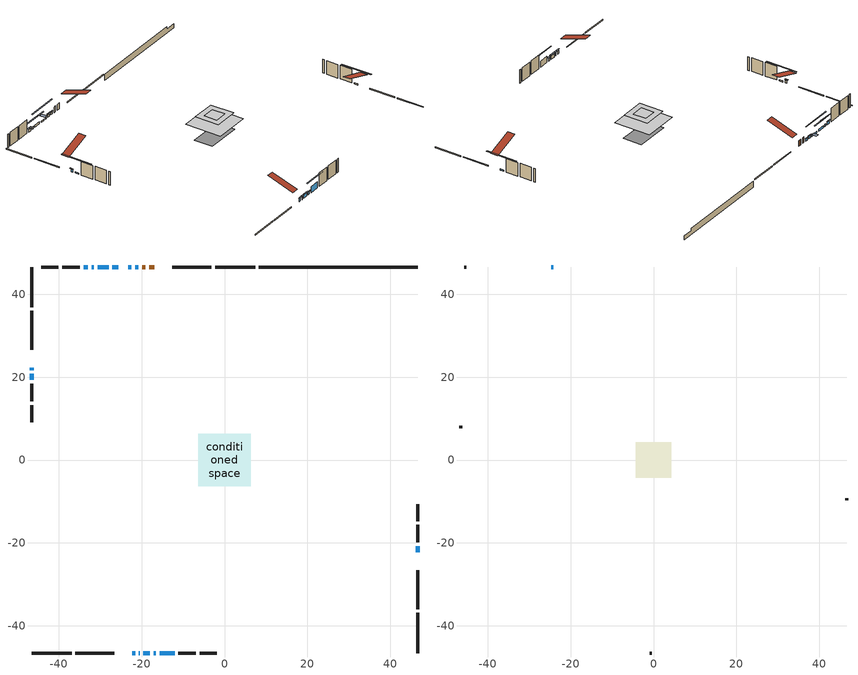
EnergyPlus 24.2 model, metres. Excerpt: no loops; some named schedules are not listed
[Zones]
conditioned space
 floor outside (Floor1 construction): -1.08,-1.08 -1.08,1.08 1.08,1.08 1.08,-1.08 z0.69
 floor outside (Floor2 construction): -0.64,-0.64 -0.64,0.64 0.64,0.64 0.64,-0.64 z0.69
 floor adiabatic (AdiabaticFloorConstruction): -6.39,-6.39 -6.39,6.39 6.39,6.39 6.39,-6.39 z3.13
 floor foundation (Slab1 construction): -6.18,-3.38 -6.18,3.38 6.18,3.38 6.18,-3.38 z-1.6
 wall outside (RimJoist1 construction): 7.38,46.56 -2.29,46.56 / -46.56,-46.56 -36.9,-46.56 / -46.56,46.56 -46.56,36.9 / 46.56,-46.56 46.56,-36.9 z0.69:0.99
 wall outside (RimJoist2 construction): -3.22,46.56 -12.59,46.56 / -35.97,-46.56 -26.59,-46.56 / -46.56,35.97 -46.56,26.59 / 46.56,-35.97 46.56,-26.59 z0.69:0.99
 wall outside (AdiabaticWallConstruction 1): -16.93,46.56 -18.21,46.56 / -19.14,46.56 -19.89,46.56 z0.69:2.72
 wall outside (AdiabaticWallConstruction): -46.56,22.25 -46.56,21.69 / -22.5,46.56 -23.27,46.56 / -17.1,-46.56 -16.54,-46.56 z0.69:1.61; -20.81,46.56 -21.58,46.56 / -27.98,46.56 -30.58,46.56 / -31.5,46.56 -32.01,46.56 z0.69:1.45; -22.25,-46.56 -21.56,-46.56 / -20.64,-46.56 -20.48,-46.56 / -19.55,-46.56 -18.03,-46.56 z0.69:1.86; 46.56,-22.25 46.56,-20.83 / -25.63,46.56 -27.06,46.56 / -46.56,20.76 -46.56,19.34 z0.69:1.1; -15.61,-46.56 -12.06,-46.56 z0.69:2.85; -32.94,46.56 -34.01,46.56 z0.69:1.55
 wall outside (Wall1 construction): -34.94,46.56 -39.18,46.56 / -11.13,-46.56 -6.89,-46.56 / -46.56,18.41 -46.56,14.17 / 46.56,-19.9 46.56,-15.66 z0.69:5.57
 wall outside (Wall2 construction): -40.11,46.56 -44.19,46.56 / -5.96,-46.56 -1.88,-46.56 / -46.56,13.24 -46.56,9.16 / 46.56,-14.73 46.56,-10.65 z0.69:5.57
 wall foundation (FoundationWall1 construction): 8.31,46.56,-1.6 8.31,46.56,0.69 42.74,46.56,0.69 42.74,46.56,-0.16 46.56,46.56,-0.16 46.56,46.56,-1.6
 window (WindowConstruction 9): -46.56,22.25 -46.56,21.69 z0.69:1.6
 window (WindowConstruction 4): -20.81,46.56 -21.58,46.56 z0.69:1.45
 window (WindowConstruction 5): -22.51,46.56 -23.27,46.56 z0.69:1.6
 window (WindowConstruction 6): -22.25,-46.56 -21.56,-46.56 z0.69:1.86
 window (WindowConstruction 7): -20.64,-46.56 -20.48,-46.56 z0.69:1.86
 window (WindowConstruction 8): -19.55,-46.56 -18.03,-46.56 z0.69:1.86
 window (WindowConstruction 11): 46.56,-22.25 46.56,-20.83 z0.69:1.1
 window (WindowConstruction 12): -25.64,46.56 -27.06,46.56 z0.69:1.1
 window (WindowConstruction 10): -17.1,-46.56 -16.54,-46.56 z0.69:1.6
 window (WindowConstruction 13): -46.56,20.76 -46.56,19.34 z0.69:1.1
 window (WindowConstruction): -27.99,46.56 -30.58,46.56 z0.69:1.45
 window (WindowConstruction 1): -31.5,46.56 -32.01,46.56 z0.69:1.45
 window (WindowConstruction 2): -15.61,-46.56 -12.06,-46.56 z0.69:2.85
 window (WindowConstruction 3): -32.94,46.56 -34.01,46.56 z0.69:1.55
 door (Door): -16.93,46.56 -18.21,46.56 z0.69:2.72
 door (Door 1): -19.14,46.56 -19.89,46.56 z0.69:2.72
 ceiling adiabatic (AdiabaticFloorConstruction): 6.39,-6.39 6.39,6.39 -6.39,6.39 -6.39,-6.39 z3.13
attic - vented
 floor to conditioned space (Floor3 construction Reversed): -2.29,-2.29 -2.29,2.29 2.29,2.29 2.29,-2.29 z5.57
 floor to conditioned space (Floor4 construction Reversed): -4.27,-4.27 -4.27,4.27 4.27,4.27 4.27,-4.27 z5.57
 wall outside (AdiabaticWallConstruction): -24.19,46.56 -24.71,46.56 z0.69:1.25
 wall outside (Wall3 construction): -45.12,46.56 -45.64,46.56 / -0.95,-46.56 -0.43,-46.56 / -46.56,8.23 -46.56,7.72 / 46.56,-9.72 46.56,-9.2 z0.69:5.57
 window (WindowConstruction 14): -24.2,46.56 -24.71,46.56 z0.69:1.25
 roof outside (Roof1 construction): -16,46.56,5.57 -16,37.13,8.71 -13.52,37.13,8.71 -13.52,46.56,5.57; -23.18,-46.56,5.57 -23.18,-37.13,8.71 -25.67,-37.13,8.71 -25.67,-46.56,5.57; -46.56,23.18,5.57 -37.13,23.18,8.71 -37.13,25.67,8.71 -46.56,25.67,5.57; 46.56,-23.18,5.57 37.13,-23.18,8.71 37.13,-25.67,8.71 46.56,-25.67,5.57
shading: -25.01,46.56 -23.9,46.56 -23.9,48.39 -25.01,48.39 z1.55; -46.56,21.39 -46.56,22.55 -46.86,22.55 -46.86,21.39 z1.9; -21.88,46.56 -20.52,46.56 -20.52,46.86 -21.88,46.86 z1.75; -23.57,46.56 -22.21,46.56 -22.21,46.86 -23.57,46.86 z1.9; -21.27,-46.56 -22.55,-46.56 -22.55,-46.86 -21.27,-46.86 z2.16; -20.18,-46.56 -20.93,-46.56 -20.93,-46.86 -20.18,-46.86 z2.16; -17.73,-46.56 -19.85,-46.56 -19.85,-46.86 -17.73,-46.86 z2.16; 46.56,-15.95 46.56,-27.13 46.86,-27.13 46.86,-15.95 z5.98; -31.94,46.56 -20.76,46.56 -20.76,46.86 -31.94,46.86 z5.98; -16.24,-46.56 -17.4,-46.56 -17.4,-46.86 -16.24,-46.86 z1.9; -46.56,14.46 -46.56,25.64 -46.86,25.64 -46.86,14.46 z5.98; -33.02,46.56 -25.54,46.56 -25.54,46.86 -33.02,46.86 z3.89; -34.45,46.56 -29.06,46.56 -29.06,46.86 -34.45,46.86 z3.89; -9.62,-46.56 -18.05,-46.56 -18.05,-46.86 -9.62,-46.86 z5.29; -34.31,46.56 -32.64,46.56 -32.64,46.86 -34.31,46.86 z1.85
[Building]
Building 1: Terrain=Suburbs
[Site:Location]
Halifax Intl AP_NS: Latitude {deg}=44.88; Longitude {deg}=-63.51; Time Zone {hr}=-4; Elevation {m}=145; Keep Site Location Information=Yes
[Site:GroundTemperature:Shallow]
3.15511, 1.33576, 1.19006, 2.05344, 5.51939, 8.9692, 11.96, 13.8546, 14.0156, 12.4746, 9.56009, 6.2161
[Site:WaterMainsTemperature]
Calculation Method=Schedule; Temperature Schedule=mains temperature schedule
[Material] Roughness=Rough; Thermal Absorptance=0.9
Name | Thickness {m} | Conductivity {W/m-K} | Density {kg/m3} | Specific Heat {J/kg-K} | Solar Absorptance | Visible Absorptance
asphalt or fiberglass shingles | 0.00635 | 0.162714 | 1121.4 | 1465.45 | 0.4 | 0.4
ceiling loosefill ins | 0.254 | 0.0480833 | 16.02 | 1046.75 | 0.7 | 0.7
ceiling stud and cavity | 0.1397 | 1.3918 | 65.682 | 1177.47 | 0.7 | 0.7
ceiling stud and cavity 1 | 0.1397 | 0.104391 | 65.682 | 1177.47 | 0.7 | 0.7
concrete 4.0 in. | 0.1016 | 1.803125 | 2242.8 | 837.4 | 0.7 | 0.7
concrete 8.0 in. | 0.2032 | 1.803125 | 2242.8 | 837.4 | 0.7 | 0.7
door material | 0.04445 | 0.0451087 | 512.64 | 1214.23 | 0.7 | 0.7
door material 1 | 0.04445 | 0.20624 | 512.64 | 1214.23 | 0.7 | 0.7
exterior vertical ins | 0.0152317 | 0.029427 | 32.04 | 1214.23 | 0.7 | 0.7
floor covering | 0.0127 | 9.015625 | 54.468 | 1339.84 | 0.6 | 0.6
floor covering 1 | 0.0127 | 0.0433444 | 54.468 | 1339.84 | 0.6 | 0.6
floor rigid ins; wall rigid ins 1 | 0.512978 | 0.029427 | 32.04 | 1214.23 | 0.7 | 0.7
floor stud and cavity | 0.0889 | 0.19381 | 50.32683 | 1063.81 | 0.7 | 0.7
floor stud and cavity 1 | 0.0889 | 0.194557 | 50.32683 | 1063.81 | 0.7 | 0.7
floor stud and cavity 2 | 0.1397 | 1.75129 | 37.0049 | 1207.88 | 0.7 | 0.7
furniture material conditioned space 1 | 0.1524 | 0.115458 | 640.8 | 1214.23 | 0.6 | 0.6
gypsum board | 0.0127 | 0.160291 | 801 | 837.4 | 0.6 | 0.6
gypsum board 1 | 0.0127 | 0.160291 | 801 | 837.4 | 0.7 | 0.7
osb sheathing 0.5 in. | 0.0127 | 0.115458 | 512.64 | 1214.23 | 0.7 | 0.7
osb sheathing 0.75 in. | 0.01905 | 0.115458 | 512.64 | 1214.23 | 0.7 | 0.7
osb sheathing 2.0 in. | 0.0508 | 0.115458 | 512.64 | 1214.23 | 0.7 | 0.7
rim joist rigid ins; wall rigid ins | 0.051816 | 0.029427 | 32.04 | 1214.23 | 0.7 | 0.7
rim joist stud and cavity | 0.0508 | 0.206692 | 125.044 | 1163.47 | 0.6 | 0.6
rim joist stud and cavity 1 | 0.0508 | 0.135078 | 125.044 | 1163.47 | 0.6 | 0.6
wall stud and cavity | 0.1397 | 0.411097 | 139.0536 | 1170.24 | 0.7 | 0.7
wall stud and cavity 1 | 0.1397 | 0.417588 | 139.0536 | 1170.24 | 0.7 | 0.7
wall stud and cavity 2 | 0.0889 | 6.9971 | 50.32683 | 1063.81 | 0.6 | 0.6
wall stud and cavity 3 | 0.0889 | 0.380278 | 52.3479 | 1209.89 | 0.7 | 0.7
wall stud and cavity 4 | 0.0889 | 0.391764 | 83.0341 | 1211.67 | 0.7 | 0.7
wood siding | 0.0254 | 0.102417 | 544.68 | 1172.36 | 0.4 | 0.4
wood siding 1 | 0.00254 | 0.102417 | 544.68 | 1172.36 | 0.4 | 0.4
wood siding 2; wood siding 3; wood siding 4 | 0.0254 | 0.102417 | 544.68 | 1172.36 | 0.7 | 0.7
[WindowMaterial:SimpleGlazingSystem]
Name | U-Factor {W/m2-K} | Solar Heat Gain Coefficient
WindowMaterial | 4.43622 | 0.67
WindowMaterial 1 | 6.05332 | 0.59
WindowMaterial 10 | 2.08837 | 0.28
WindowMaterial 11 | 3.08429 | 0.36
WindowMaterial 2 | 3.77644 | 0.72
WindowMaterial 3 | 5.15733 | 0.65
WindowMaterial 4 | 5.6462 | 0.62
WindowMaterial 5 | 5.42022 | 0.63
WindowMaterial 6 | 5.27089 | 0.64
WindowMaterial 7 | 8.59138 | 0.43
WindowMaterial 8 | 4.65085 | 0.68
WindowMaterial 9 | 3.04227 | 0.45
[Construction]
AdiabaticFloorConstruction: floor stud and cavity 2, floor rigid ins, osb sheathing 0.75 in., floor covering 1
AdiabaticWallConstruction: wood siding 3, wall rigid ins 1, wall stud and cavity 3, gypsum board
AdiabaticWallConstruction 1: wood siding 4, wall rigid ins 1, wall stud and cavity 3, gypsum board
Door: door material
Door 1: door material 1
Floor1 construction: floor stud and cavity, floor covering
Floor2 construction: floor stud and cavity 1, floor covering
Floor3 construction Reversed: gypsum board, ceiling stud and cavity
Floor4 construction Reversed: gypsum board, ceiling stud and cavity 1, ceiling loosefill ins
FoundationWall1 construction: concrete 8.0 in., gypsum board 1
furniture construction conditioned space 1: furniture material conditioned space 1
PartitionWallConstruction: gypsum board, wall stud and cavity 4, gypsum board
RimJoist1 construction: wood siding 2, osb sheathing 2.0 in., rim joist stud and cavity
RimJoist2 construction: wood siding 2, rim joist rigid ins, osb sheathing 2.0 in., rim joist stud and cavity 1
Roof1 construction: asphalt or fiberglass shingles
Slab1 construction: concrete 4.0 in.
Wall1 construction: wood siding, wall rigid ins, osb sheathing 0.5 in., wall stud and cavity, gypsum board
Wall2 construction: wood siding, wall rigid ins, osb sheathing 0.5 in., wall stud and cavity 1, gypsum board
Wall3 construction: wood siding 1, wall stud and cavity 2
WindowConstruction: WindowMaterial
WindowConstruction 1: WindowMaterial 1
WindowConstruction 10; WindowConstruction 9: WindowMaterial 9
WindowConstruction 11; WindowConstruction 12; WindowConstruction 13: WindowMaterial 10
WindowConstruction 14: WindowMaterial 11
WindowConstruction 2: WindowMaterial 2
WindowConstruction 3: WindowMaterial 3
WindowConstruction 4: WindowMaterial 4
WindowConstruction 5: WindowMaterial 5
WindowConstruction 6: WindowMaterial 6
WindowConstruction 7: WindowMaterial 7
WindowConstruction 8: WindowMaterial 8
[Zone] Multiplier=1; Part of Total Floor Area=Yes
Name | Volume {m3}
attic - vented | 47.9258
conditioned space | 637.4
[Space]
Name | Zone | Volume {m3}
attic - vented 1 | attic - vented | 47.9258
conditioned space 1 | conditioned space | 637.4
[ZoneInfiltration:EffectiveLeakageArea]
infil attic - vented 1: Zone or Space=attic - vented 1; Schedule=Always On Discrete; Effective Air Leakage Area {cm2}=3362.15; Stack Coefficient=0.000558013; Wind Coefficient=1.59604e-05
[ZoneMixing]
whole house fan mix: Zone or Space=attic - vented; Schedule=Always On Continuous; Design Flow Rate Calculation Method=Flow/Zone; Design Flow Rate {m3/s}=0; Source Zone or Space=conditioned space
[SurfaceProperty:ExposedFoundationPerimeter]
Slab1: Exposed Perimeter Calculation Method=TotalExposedPerimeter; Total Exposed Perimeter {m}=38.253
[InternalMass] Zone or ZoneList=conditioned space; Space or SpaceList=conditioned space 1
Name | Construction | Surface Area {m2}
furniture mass conditioned space 1 | furniture construction conditioned space 1 | 101.316
partition wall mass | PartitionWallConstruction | 253.29
[Lights]
interior lighting: Zone or ZoneList or Space or SpaceList=conditioned space 1; Schedule=interior lighting schedule; Design Level Calculation Method=LightingLevel; Lighting Level {W}=343.2; Return Air Fraction=0; Fraction Radiant=0.6; Fraction Visible=0.2; Fraction Replaceable=1
[People]
occupants: Zone or ZoneList or Space or SpaceList=conditioned space 1; Number of People Schedule=occupants schedule; Number of People Calculation Method=People; Number of People=3; Fraction Radiant=0.314171; Sensible Heat Fraction=0.56303; Activity Level Schedule=occupants activity schedule; Carbon Dioxide Generation Rate {m3/s-W}=0; Enable ASHRAE 55 Comfort Warnings=No; Mean Radiant Temperature Calculation Type=EnclosureAveraged
[ElectricEquipment] Zone or ZoneList or Space or SpaceList=conditioned space 1; Design Level Calculation Method=EquipmentLevel
Name | Schedule | Design Level {W} | Fraction Latent | Fraction Radiant | Fraction Lost
clothes dryer | clothes dryer schedule | 140.772 | 0.015 | 0.081 | 0.85
clothes washer | clothes washer schedule | 32.1985 | 0.03 | 0.162 | 0.7
cooking range | cooking range schedule | 215.147 | 0.08 | 0.432 | 0.2
dishwasher | dishwasher schedule | 66.8632 | 0.3 | 0.18 | 0.4
fridge | fridge schedule | 72.9452 | 0 | 0.6 | 0
mech vent bath fan 0 | mech vent bath fan 0 schedule | 50.2 | 0 | 0 | 1
mech vent house fan | mech vent house fan schedule | 0 | 0 | 0 | 1
mech vent house fan cfis | mech vent house fan cfis schedule | 0 | 0 | 0 | 0
mech vent range fan 0 | mech vent range fan 0 schedule | 57 | 0 | 0 | 1
misc plug loads | misc plug loads schedule | 494.7 | 0.045 | 0.513 | 0.1
whole house fan | Always On Discrete | 0 | 0 | 0 | 1
[OtherEquipment] Zone or ZoneList or Space or SpaceList=conditioned space 1; Design Level Calculation Method=EquipmentLevel
Name | Fuel Type | Schedule | Design Level {W} | Fraction Latent | Fraction Radiant | Fraction Lost
clothes dryer 1 | Electricity | clothes dryer schedule | 0 | 0.015 | 0.081 | 0.85
cooking range 1 | Electricity | cooking range schedule | 0 | 0.08 | 0.432 | 0.2
general water use latent | None | general water use schedule | 62.594 | 1 | 0 | 0
general water use sensible | None | general water use schedule | -61.6891 | 0 | 0.6 | 0
mech vent house fan latent load | None | Always On Discrete | 0 | 1 | 0 | 0
mech vent house fan sensible load | None | Always On Discrete | 0 | 0 | 0 | 0
water heater energy adjustment1 | Electricity | Always On Discrete | 0.01 | 0 | 0 | 1
[ZoneInfiltration:DesignFlowRate] Zone or ZoneList or Space or SpaceList=conditioned space 1; Schedule=Always On Discrete; Design Flow Rate Calculation Method=Flow/Zone; Design Flow Rate {m3/s}=0
infil flow; natural vent flow; whole house fan flow
[Foundation:Kiva]
Foundation Kiva 1: Initial Indoor Air Temperature {C}=18; Wall Height Above Grade {m}=0.690006; Wall Depth Below Slab {m}=0.2032; Custom Block Material Name 1=exterior vertical ins; Custom Block Depth 1 {m}=2.28999; Custom Block X Position 1 {m}=0.2159; Custom Block Z Position 1 {m}=0
[Foundation:Kiva:Settings]
Soil Conductivity {W/m-K}=0.849921; Soil Density {kg/m3}=1842.3; Soil Specific Heat {J/kg-K}=418.7; Ground Solar Absorptivity=0.9; Ground Thermal Absorptivity=0.9; Ground Surface Roughness {m}=0.03; Far-Field Width {m}=40; Deep-Ground Boundary Condition=ZeroFlux; Deep-Ground Depth {m}=40; Minimum Cell Dimension {m}=0.2; Maximum Cell Growth Coefficient=3; Simulation Timestep=Timestep
[Exterior:Lights]
exterior lighting: Schedule=exterior lighting schedule; Design Level {W}=75.6
[Schedule:Constant]
Name | Hourly Value
Always On Continuous; mech vent house fan schedule; mech vent house fan cfis schedule; Always On Discrete | 1
occupants activity schedule | 117.228
fridge schedule | 0
[Schedule:Week:Daily]
interior lighting schedule Week Rule - Jan1-Jan27: interior lighting schedule day, interior lighting schedule day, interior lighting schedule day, interior lighting schedule day, interior lighting schedule day, interior lighting schedule day, interior lighting schedule day, interior lighting schedule default day, interior lighting schedule default day, interior lighting schedule default day, interior lighting schedule default day, interior lighting schedule default day
interior lighting schedule Week Rule - Jan28-Feb3: interior lighting schedule day, interior lighting schedule day, interior lighting schedule day, interior lighting schedule day, interior lighting schedule day 1, interior lighting schedule day 1, interior lighting schedule day 1, interior lighting schedule default day, interior lighting schedule default day, interior lighting schedule default day, interior lighting schedule default day, interior lighting schedule default day
interior lighting schedule Week Rule - Feb4-Feb24: interior lighting schedule day 1, interior lighting schedule day 1, interior lighting schedule day 1, interior lighting schedule day 1, interior lighting schedule day 1, interior lighting schedule day 1, interior lighting schedule day 1, interior lighting schedule default day, interior lighting schedule default day, interior lighting schedule default day, interior lighting schedule default day, interior lighting schedule default day
interior lighting schedule Week Rule - Feb25-Mar3: interior lighting schedule day 1, interior lighting schedule day 1, interior lighting schedule day 1, interior lighting schedule day 1, interior lighting schedule day 2, interior lighting schedule day 2, interior lighting schedule day 2, interior lighting schedule default day, interior lighting schedule default day, interior lighting schedule default day, interior lighting schedule default day, interior lighting schedule default day
interior lighting schedule Week Rule - Mar4-Mar31: interior lighting schedule day 2, interior lighting schedule day 2, interior lighting schedule day 2, interior lighting schedule day 2, interior lighting schedule day 2, interior lighting schedule day 2, interior lighting schedule day 2, interior lighting schedule default day, interior lighting schedule default day, interior lighting schedule default day, interior lighting schedule default day, interior lighting schedule default day
interior lighting schedule Week Rule - Apr1-Apr28: interior lighting schedule day 3, interior lighting schedule day 3, interior lighting schedule day 3, interior lighting schedule day 3, interior lighting schedule day 3, interior lighting schedule day 3, interior lighting schedule day 3, interior lighting schedule default day, interior lighting schedule default day, interior lighting schedule default day, interior lighting schedule default day, interior lighting schedule default day
interior lighting schedule Week Rule - Apr29-May5: interior lighting schedule day 3, interior lighting schedule day 3, interior lighting schedule day 4, interior lighting schedule day 4, interior lighting schedule day 4, interior lighting schedule day 4, interior lighting schedule day 4, interior lighting schedule default day, interior lighting schedule default day, interior lighting schedule default day, interior lighting schedule default day, interior lighting schedule default day
interior lighting schedule Week Rule - May6-May26: interior lighting schedule day 4, interior lighting schedule day 4, interior lighting schedule day 4, interior lighting schedule day 4, interior lighting schedule day 4, interior lighting schedule day 4, interior lighting schedule day 4, interior lighting schedule default day, interior lighting schedule default day, interior lighting schedule default day, interior lighting schedule default day, interior lighting schedule default day
interior lighting schedule Week Rule - May27-Jun2: interior lighting schedule day 4, interior lighting schedule day 4, interior lighting schedule day 4, interior lighting schedule day 4, interior lighting schedule day 4, interior lighting schedule day 5, interior lighting schedule day 5, interior lighting schedule default day, interior lighting schedule default day, interior lighting schedule default day, interior lighting schedule default day, interior lighting schedule default day
interior lighting schedule Week Rule - Jun3-Jun30: interior lighting schedule day 5, interior lighting schedule day 5, interior lighting schedule day 5, interior lighting schedule day 5, interior lighting schedule day 5, interior lighting schedule day 5, interior lighting schedule day 5, interior lighting schedule default day, interior lighting schedule default day, interior lighting schedule default day, interior lighting schedule default day, interior lighting schedule default day
interior lighting schedule Week Rule - Jul1-Jul28: interior lighting schedule day 6, interior lighting schedule day 6, interior lighting schedule day 6, interior lighting schedule day 6, interior lighting schedule day 6, interior lighting schedule day 6, interior lighting schedule day 6, interior lighting schedule default day, interior lighting schedule default day, interior lighting schedule default day, interior lighting schedule default day, interior lighting schedule default day
interior lighting schedule Week Rule - Jul29-Aug4: interior lighting schedule day 6, interior lighting schedule day 6, interior lighting schedule day 6, interior lighting schedule day 7, interior lighting schedule day 7, interior lighting schedule day 7, interior lighting schedule day 7, interior lighting schedule default day, interior lighting schedule default day, interior lighting schedule default day, interior lighting schedule default day, interior lighting schedule default day
interior lighting schedule Week Rule - Aug5-Aug25: interior lighting schedule day 7, interior lighting schedule day 7, interior lighting schedule day 7, interior lighting schedule day 7, interior lighting schedule day 7, interior lighting schedule day 7, interior lighting schedule day 7, interior lighting schedule default day, interior lighting schedule default day, interior lighting schedule default day, interior lighting schedule default day, interior lighting schedule default day
interior lighting schedule Week Rule - Aug26-Sep1: interior lighting schedule day 7, interior lighting schedule day 7, interior lighting schedule day 7, interior lighting schedule day 7, interior lighting schedule day 7, interior lighting schedule day 7, interior lighting schedule day 8, interior lighting schedule default day, interior lighting schedule default day, interior lighting schedule default day, interior lighting schedule default day, interior lighting schedule default day
interior lighting schedule Week Rule - Sep2-Sep29: interior lighting schedule day 8, interior lighting schedule day 8, interior lighting schedule day 8, interior lighting schedule day 8, interior lighting schedule day 8, interior lighting schedule day 8, interior lighting schedule day 8, interior lighting schedule default day, interior lighting schedule default day, interior lighting schedule default day, interior lighting schedule default day, interior lighting schedule default day
interior lighting schedule Week Rule - Sep30-Oct6: interior lighting schedule day 8, interior lighting schedule day 9, interior lighting schedule day 9, interior lighting schedule day 9, interior lighting schedule day 9, interior lighting schedule day 9, interior lighting schedule day 9, interior lighting schedule default day, interior lighting schedule default day, interior lighting schedule default day, interior lighting schedule default day, interior lighting schedule default day
interior lighting schedule Week Rule - Oct7-Oct27: interior lighting schedule day 9, interior lighting schedule day 9, interior lighting schedule day 9, interior lighting schedule day 9, interior lighting schedule day 9, interior lighting schedule day 9, interior lighting schedule day 9, interior lighting schedule default day, interior lighting schedule default day, interior lighting schedule default day, interior lighting schedule default day, interior lighting schedule default day
interior lighting schedule Week Rule - Oct28-Nov3: interior lighting schedule day 9, interior lighting schedule day 9, interior lighting schedule day 9, interior lighting schedule day 9, interior lighting schedule day 10, interior lighting schedule day 10, interior lighting schedule day 10, interior lighting schedule default day, interior lighting schedule default day, interior lighting schedule default day, interior lighting schedule default day, interior lighting schedule default day
interior lighting schedule Week Rule - Nov4-Nov24: interior lighting schedule day 10, interior lighting schedule day 10, interior lighting schedule day 10, interior lighting schedule day 10, interior lighting schedule day 10, interior lighting schedule day 10, interior lighting schedule day 10, interior lighting schedule default day, interior lighting schedule default day, interior lighting schedule default day, interior lighting schedule default day, interior lighting schedule default day
interior lighting schedule Week Rule - Nov25-Dec1: interior lighting schedule day 10, interior lighting schedule day 10, interior lighting schedule day 10, interior lighting schedule day 10, interior lighting schedule day 10, interior lighting schedule day 10, interior lighting schedule day 11, interior lighting schedule default day, interior lighting schedule default day, interior lighting schedule default day, interior lighting schedule default day, interior lighting schedule default day
interior lighting schedule Week Rule - Dec2-Dec31: interior lighting schedule day 11, interior lighting schedule day 11, interior lighting schedule day 11, interior lighting schedule day 11, interior lighting schedule day 11, interior lighting schedule day 11, interior lighting schedule day 11, interior lighting schedule default day, interior lighting schedule default day, interior lighting schedule default day, interior lighting schedule default day, interior lighting schedule default day
occupants schedule Week Rule - Jan1-Dec31: occupants schedule day, occupants schedule day, occupants schedule day, occupants schedule day, occupants schedule day, occupants schedule day, occupants schedule day, occupants schedule default day, occupants schedule default day, occupants schedule default day, occupants schedule default day, occupants schedule default day
clothes dryer schedule Week Rule - Jan1-Dec31: clothes dryer schedule day, clothes dryer schedule day, clothes dryer schedule day, clothes dryer schedule day, clothes dryer schedule day, clothes dryer schedule day, clothes dryer schedule day, clothes dryer schedule default day, clothes dryer schedule default day, clothes dryer schedule default day, clothes dryer schedule default day, clothes dryer schedule default day
clothes washer schedule Week Rule - Jan1-Dec31: clothes washer schedule day, clothes washer schedule day, clothes washer schedule day, clothes washer schedule day, clothes washer schedule day, clothes washer schedule day, clothes washer schedule day, clothes washer schedule default day, clothes washer schedule default day, clothes washer schedule default day, clothes washer schedule default day, clothes washer schedule default day
cooking range schedule Week Rule - Jan1-Dec31: cooking range schedule day, cooking range schedule day, cooking range schedule day, cooking range schedule day, cooking range schedule day, cooking range schedule day, cooking range schedule day, cooking range schedule default day, cooking range schedule default day, cooking range schedule default day, cooking range schedule default day, cooking range schedule default day
dishwasher schedule Week Rule - Jan1-Dec31: dishwasher schedule day, dishwasher schedule day, dishwasher schedule day, dishwasher schedule day, dishwasher schedule day, dishwasher schedule day, dishwasher schedule day, dishwasher schedule default day, dishwasher schedule default day, dishwasher schedule default day, dishwasher schedule default day, dishwasher schedule default day
mech vent bath fan 0 schedule Week Rule - Jan1-Dec31: mech vent bath fan 0 schedule day, mech vent bath fan 0 schedule day, mech vent bath fan 0 schedule day, mech vent bath fan 0 schedule day, mech vent bath fan 0 schedule day, mech vent bath fan 0 schedule day, mech vent bath fan 0 schedule day, mech vent bath fan 0 schedule default day, mech vent bath fan 0 schedule default day, mech vent bath fan 0 schedule default day, mech vent bath fan 0 schedule default day, mech vent bath fan 0 schedule default day
mech vent range fan 0 schedule Week Rule - Jan1-Dec31: mech vent range fan 0 schedule day, mech vent range fan 0 schedule day, mech vent range fan 0 schedule day, mech vent range fan 0 schedule day, mech vent range fan 0 schedule day, mech vent range fan 0 schedule day, mech vent range fan 0 schedule day, mech vent range fan 0 schedule default day, mech vent range fan 0 schedule default day, mech vent range fan 0 schedule default day, mech vent range fan 0 schedule default day, mech vent range fan 0 schedule default day
misc plug loads schedule Week Rule - Jan1-Dec31: misc plug loads schedule day, misc plug loads schedule day, misc plug loads schedule day, misc plug loads schedule day, misc plug loads schedule day, misc plug loads schedule day, misc plug loads schedule day, misc plug loads schedule default day, misc plug loads schedule default day, misc plug loads schedule default day, misc plug loads schedule default day, misc plug loads schedule default day
general water use schedule Week Rule - Jan1-Dec31: general water use schedule day, general water use schedule day, general water use schedule day, general water use schedule day, general water use schedule day, general water use schedule day, general water use schedule day, general water use schedule default day, general water use schedule default day, general water use schedule default day, general water use schedule default day, general water use schedule default day
exterior lighting schedule Week Rule - Jan1-Jan27: exterior lighting schedule day, exterior lighting schedule day, exterior lighting schedule day, exterior lighting schedule day, exterior lighting schedule day, exterior lighting schedule day, exterior lighting schedule day, exterior lighting schedule default day, exterior lighting schedule default day, exterior lighting schedule default day, exterior lighting schedule default day, exterior lighting schedule default day
exterior lighting schedule Week Rule - Jan28-Feb3: exterior lighting schedule day, exterior lighting schedule day, exterior lighting schedule day, exterior lighting schedule day, exterior lighting schedule day 1, exterior lighting schedule day 1, exterior lighting schedule day 1, exterior lighting schedule default day, exterior lighting schedule default day, exterior lighting schedule default day, exterior lighting schedule default day, exterior lighting schedule default day
exterior lighting schedule Week Rule - Feb4-Feb24: exterior lighting schedule day 1, exterior lighting schedule day 1, exterior lighting schedule day 1, exterior lighting schedule day 1, exterior lighting schedule day 1, exterior lighting schedule day 1, exterior lighting schedule day 1, exterior lighting schedule default day, exterior lighting schedule default day, exterior lighting schedule default day, exterior lighting schedule default day, exterior lighting schedule default day
exterior lighting schedule Week Rule - Feb25-Mar3: exterior lighting schedule day 1, exterior lighting schedule day 1, exterior lighting schedule day 1, exterior lighting schedule day 1, exterior lighting schedule day 2, exterior lighting schedule day 2, exterior lighting schedule day 2, exterior lighting schedule default day, exterior lighting schedule default day, exterior lighting schedule default day, exterior lighting schedule default day, exterior lighting schedule default day
exterior lighting schedule Week Rule - Mar4-Mar31: exterior lighting schedule day 2, exterior lighting schedule day 2, exterior lighting schedule day 2, exterior lighting schedule day 2, exterior lighting schedule day 2, exterior lighting schedule day 2, exterior lighting schedule day 2, exterior lighting schedule default day, exterior lighting schedule default day, exterior lighting schedule default day, exterior lighting schedule default day, exterior lighting schedule default day
exterior lighting schedule Week Rule - Apr1-Apr28: exterior lighting schedule day 3, exterior lighting schedule day 3, exterior lighting schedule day 3, exterior lighting schedule day 3, exterior lighting schedule day 3, exterior lighting schedule day 3, exterior lighting schedule day 3, exterior lighting schedule default day, exterior lighting schedule default day, exterior lighting schedule default day, exterior lighting schedule default day, exterior lighting schedule default day
exterior lighting schedule Week Rule - Apr29-May5: exterior lighting schedule day 3, exterior lighting schedule day 3, exterior lighting schedule day 4, exterior lighting schedule day 4, exterior lighting schedule day 4, exterior lighting schedule day 4, exterior lighting schedule day 4, exterior lighting schedule default day, exterior lighting schedule default day, exterior lighting schedule default day, exterior lighting schedule default day, exterior lighting schedule default day
exterior lighting schedule Week Rule - May6-May26: exterior lighting schedule day 4, exterior lighting schedule day 4, exterior lighting schedule day 4, exterior lighting schedule day 4, exterior lighting schedule day 4, exterior lighting schedule day 4, exterior lighting schedule day 4, exterior lighting schedule default day, exterior lighting schedule default day, exterior lighting schedule default day, exterior lighting schedule default day, exterior lighting schedule default day
exterior lighting schedule Week Rule - May27-Jun2: exterior lighting schedule day 4, exterior lighting schedule day 4, exterior lighting schedule day 4, exterior lighting schedule day 4, exterior lighting schedule day 4, exterior lighting schedule day 5, exterior lighting schedule day 5, exterior lighting schedule default day, exterior lighting schedule default day, exterior lighting schedule default day, exterior lighting schedule default day, exterior lighting schedule default day
exterior lighting schedule Week Rule - Jun3-Jun30: exterior lighting schedule day 5, exterior lighting schedule day 5, exterior lighting schedule day 5, exterior lighting schedule day 5, exterior lighting schedule day 5, exterior lighting schedule day 5, exterior lighting schedule day 5, exterior lighting schedule default day, exterior lighting schedule default day, exterior lighting schedule default day, exterior lighting schedule default day, exterior lighting schedule default day
[Schedule:Year]
interior lighting schedule: interior lighting schedule Week Rule - Jan1-Jan27, 1, 1, 1, 27, interior lighting schedule Week Rule - Jan28-Feb3, 1, 28, 2, 3, interior lighting schedule Week Rule - Feb4-Feb24, 2, 4, 2, 24, interior lighting schedule Week Rule - Feb25-Mar3, 2, 25, 3, 3, interior lighting schedule Week Rule - Mar4-Mar31, 3, 4, 3, 31, interior lighting schedule Week Rule - Apr1-Apr28, 4, 1, 4, 28, interior lighting schedule Week Rule - Apr29-May5, 4, 29, 5, 5, interior lighting schedule Week Rule - May6-May26, 5, 6, 5, 26, interior lighting schedule Week Rule - May27-Jun2, 5, 27, 6, 2, interior lighting schedule Week Rule - Jun3-Jun30, 6, 3, 6, 30, interior lighting schedule Week Rule - Jul1-Jul28, 7, 1, 7, 28, interior lighting schedule Week Rule - Jul29-Aug4, 7, 29, 8, 4, interior lighting schedule Week Rule - Aug5-Aug25, 8, 5, 8, 25, interior lighting schedule Week Rule - Aug26-Sep1, 8, 26, 9, 1, interior lighting schedule Week Rule - Sep2-Sep29, 9, 2, 9, 29, interior lighting schedule Week Rule - Sep30-Oct6, 9, 30, 10, 6, interior lighting schedule Week Rule - Oct7-Oct27, 10, 7, 10, 27, interior lighting schedule Week Rule - Oct28-Nov3, 10, 28, 11, 3, interior lighting schedule Week Rule - Nov4-Nov24, 11, 4, 11, 24, interior lighting schedule Week Rule - Nov25-Dec1, 11, 25, 12, 1, interior lighting schedule Week Rule - Dec2-Dec31, 12, 2, 12, 31
occupants schedule: occupants schedule Week Rule - Jan1-Dec31, 1, 1, 12, 31
clothes dryer schedule: clothes dryer schedule Week Rule - Jan1-Dec31, 1, 1, 12, 31
clothes washer schedule: clothes washer schedule Week Rule - Jan1-Dec31, 1, 1, 12, 31
cooking range schedule: cooking range schedule Week Rule - Jan1-Dec31, 1, 1, 12, 31
dishwasher schedule: dishwasher schedule Week Rule - Jan1-Dec31, 1, 1, 12, 31
mech vent bath fan 0 schedule: mech vent bath fan 0 schedule Week Rule - Jan1-Dec31, 1, 1, 12, 31
mech vent range fan 0 schedule: mech vent range fan 0 schedule Week Rule - Jan1-Dec31, 1, 1, 12, 31
misc plug loads schedule: misc plug loads schedule Week Rule - Jan1-Dec31, 1, 1, 12, 31
general water use schedule: general water use schedule Week Rule - Jan1-Dec31, 1, 1, 12, 31
exterior lighting schedule: exterior lighting schedule Week Rule - Jan1-Jan27, 1, 1, 1, 27, exterior lighting schedule Week Rule - Jan28-Feb3, 1, 28, 2, 3, exterior lighting schedule Week Rule - Feb4-Feb24, 2, 4, 2, 24, exterior lighting schedule Week Rule - Feb25-Mar3, 2, 25, 3, 3, exterior lighting schedule Week Rule - Mar4-Mar31, 3, 4, 3, 31, exterior lighting schedule Week Rule - Apr1-Apr28, 4, 1, 4, 28, exterior lighting schedule Week Rule - Apr29-May5, 4, 29, 5, 5, exterior lighting schedule Week Rule - May6-May26, 5, 6, 5, 26, exterior lighting schedule Week Rule - May27-Jun2, 5, 27, 6, 2, exterior lighting schedule Week Rule - Jun3-Jun30, 6, 3, 6, 30, exterior lighting schedule Week Rule - Jul1-Jul28, 7, 1, 7, 28, exterior lighting schedule Week Rule - Jul29-Aug4, 7, 29, 8, 4, exterior lighting schedule Week Rule - Aug5-Aug25, 8, 5, 8, 25, exterior lighting schedule Week Rule - Aug26-Sep1, 8, 26, 9, 1, exterior lighting schedule Week Rule - Sep2-Sep29, 9, 2, 9, 29, exterior lighting schedule Week Rule - Sep30-Oct6, 9, 30, 10, 6, exterior lighting schedule Week Rule - Oct7-Oct27, 10, 7, 10, 27, exterior lighting schedule Week Rule - Oct28-Nov3, 10, 28, 11, 3, exterior lighting schedule Week Rule - Nov4-Nov24, 11, 4, 11, 24, exterior lighting schedule Week Rule - Nov25-Dec1, 11, 25, 12, 1, exterior lighting schedule Week Rule - Dec2-Dec31, 12, 2, 12, 31
[Schedule:Compact]
mains temperature schedule: Through: 01/01, For: AllDays, Until: 24:00, 7.41, Through: 01/02, For: AllDays, Until: 24:00, 7.34833, Through: 01/03, For: AllDays, Until: 24:00, 7.28778, Through: 01/04, For: AllDays, Until: 24:00, 7.22889, Through: 01/05, For: AllDays, Until: 24:00, 7.17056, Through: 01/06, For: AllDays, Until: 24:00, 7.11333, Through: 01/07, For: AllDays, Until: 24:00, 7.05722, Through: 01/08, For: AllDays, Until: 24:00, 7.00167, Through: 01/09, For: AllDays, Until: 24:00, 6.94778, Through: 01/10, For: AllDays, Until: 24:00, 6.895, Through: 01/11, For: AllDays, Until: 24:00, 6.84333, Through: 01/12, For: AllDays, Until: 24:00, 6.79278, Through: 01/13, For: AllDays, Until: 24:00, 6.74389, Through: 01/14, For: AllDays, Until: 24:00, 6.69556, Through: 01/15, For: AllDays, Until: 24:00, 6.64889, Through: 01/16, For: AllDays, Until: 24:00, 6.60278, Through: 01/17, For: AllDays, Until: 24:00, 6.55833, Through: 01/18, For: AllDays, Until: 24:00, 6.515, Through: 01/19, For: AllDays, Until: 24:00, 6.47333, Through: 01/20, For: AllDays, Until: 24:00, 6.43278, Through: 01/21, For: AllDays, Until: 24:00, 6.39333, Through: 01/22, For: AllDays, Until: 24:00, 6.355, Through: 01/23, For: AllDays, Until: 24:00, 6.31833, Through: 01/24, For: AllDays, Until: 24:00, 6.28278, Through: 01/25, For: AllDays, Until: 24:00, 6.24889, Through: 01/26, For: AllDays, Until: 24:00, 6.21611, Through: 01/27, For: AllDays, Until: 24:00, 6.18444, Through: 01/28, For: AllDays, Until: 24:00, 6.15444, Through: 01/29, For: AllDays, Until: 24:00, 6.12556, Through: 01/30, For: AllDays, Until: 24:00, 6.09833, Through: 01/31, For: AllDays, Until: 24:00, 6.07222, Through: 02/01, For: AllDays, Until: 24:00, 6.04778, Through: 02/02, For: AllDays, Until: 24:00, 6.02444, Through: 02/03, For: AllDays, Until: 24:00, 6.00278, Through: 02/04, For: AllDays, Until: 24:00, 5.98222, Through: 02/05, For: AllDays, Until: 24:00, 5.96333, Through: 02/06, For: AllDays, Until: 24:00, 5.94556, Through: 02/07, For: AllDays, Until: 24:00, 5.92944, Through: 02/08, For: AllDays, Until: 24:00, 5.915, Through: 02/09, For: AllDays, Until: 24:00, 5.90167, Through: 02/10, For: AllDays, Until: 24:00, 5.89, Through: 02/11, For: AllDays, Until: 24:00, 5.87944, Through: 02/12, For: AllDays, Until: 24:00, 5.87056, Through: 02/13, For: AllDays, Until: 24:00, 5.86333, Through: 02/14, For: AllDays, Until: 24:00, 5.85722, Through: 02/15, For: AllDays, Until: 24:00, 5.85278, Through: 02/16, For: AllDays, Until: 24:00, 5.84944, Through: 02/17, For: AllDays, Until: 24:00, 5.84833, Through: 02/18, For: AllDays, Until: 24:00, 5.84778, Through: 02/19, For: AllDays, Until: 24:00, 5.84944, Through: 02/20, For: AllDays, Until: 24:00, 5.85167, Through: 02/21, For: AllDays, Until: 24:00, 5.85611, Through: 02/22, For: AllDays, Until: 24:00, 5.86167, Through: 02/23, For: AllDays, Until: 24:00, 5.86889, Through: 02/24, For: AllDays, Until: 24:00, 5.87722, Through: 02/25, For: AllDays, Until: 24:00, 5.88722, Through: 02/26, For: AllDays, Until: 24:00, 5.89889, Through: 02/27, For: AllDays, Until: 24:00, 5.91167, Through: 02/28, For: AllDays, Until: 24:00, 5.92611, Through: 03/01, For: AllDays, Until: 24:00, 5.94222, Through: 03/02, For: AllDays, Until: 24:00, 5.95944, Through: 03/03, For: AllDays, Until: 24:00, 5.97778, Through: 03/04, For: AllDays, Until: 24:00, 5.99778, Through: 03/05, For: AllDays, Until: 24:00, 6.01944, Through: 03/06, For: AllDays, Until: 24:00, 6.04222, Through: 03/07, For: AllDays, Until: 24:00, 6.06667, Through: 03/08, For: AllDays, Until: 24:00, 6.09222, Through: 03/09, For: AllDays, Until: 24:00, 6.11944, Through: 03/10, For: AllDays, Until: 24:00, 6.14778, Through: 03/11, For: AllDays, Until: 24:00, 6.17722, Through: 03/12, For: AllDays, Until: 24:00, 6.20833, Through: 03/13, For: AllDays, Until: 24:00, 6.24111, Through: 03/14, For: AllDays, Until: 24:00, 6.275, Through: 03/15, For: AllDays, Until: 24:00, 6.31, Through: 03/16, For: AllDays, Until: 24:00, 6.34667, Through: 03/17, For: AllDays, Until: 24:00, 6.38444, Through: 03/18, For: AllDays, Until: 24:00, 6.42333, Through: 03/19, For: AllDays, Until: 24:00, 6.46389, Through: 03/20, For: AllDays, Until: 24:00, 6.50556, Through: 03/21, For: AllDays, Until: 24:00, 6.54833, Through: 03/22, For: AllDays, Until: 24:00, 6.59278, Through: 03/23, For: AllDays, Until: 24:00, 6.63833, Through: 03/24, For: AllDays, Until: 24:00, 6.685, Through: 03/25, For: AllDays, Until: 24:00, 6.73278, Through: 03/26, For: AllDays, Until: 24:00, 6.78167, Through: 03/27, For: AllDays, Until: 24:00, 6.83167, Through: 03/28, For: AllDays, Until: 24:00, 6.88333, Through: 03/29, For: AllDays, Until: 24:00, 6.93611, Through: 03/30, For: AllDays, Until: 24:00, 6.98944, Through: 03/31, For: AllDays, Until: 24:00, 7.04444, Through: 04/01, For: AllDays, Until: 24:00, 7.1, Through: 04/02, For: AllDays, Until: 24:00, 7.15722, Through: 04/03, For: AllDays, Until: 24:00, 7.21556, Through: 04/04, For: AllDays, Until: 24:00, 7.27444, Through: 04/05, For: AllDays, Until: 24:00, 7.33444, Through: 04/06, For: AllDays, Until: 24:00, 7.39556, Through: 04/07, For: AllDays, Until: 24:00, 7.45778, Through: 04/08, For: AllDays, Until: 24:00, 7.52111, Through: 04/09, For: AllDays, Until: 24:00, 7.585, Through: 04/10, For: AllDays, Until: 24:00, 7.65, Through: 04/11, For: AllDays, Until: 24:00, 7.71611, Through: 04/12, For: AllDays, Until: 24:00, 7.78333, Through: 04/13, For: AllDays, Until: 24:00, 7.85111, Through: 04/14, For: AllDays, Until: 24:00, 7.91944, Through: 04/15, For: AllDays, Until: 24:00, 7.98889, Through: 04/16, For: AllDays, Until: 24:00, 8.05944, Through: 04/17, For: AllDays, Until: 24:00, 8.13056, Through: 04/18, For: AllDays, Until: 24:00, 8.20222, Through: 04/19, For: AllDays, Until: 24:00, 8.275, Through: 04/20, For: AllDays, Until: 24:00, 8.34833, Through: 04/21, For: AllDays, Until: 24:00, 8.42222, Through: 04/22, For: AllDays, Until: 24:00, 8.49722, Through: 04/23, For: AllDays, Until: 24:00, 8.57278, Through: 04/24, For: AllDays, Until: 24:00, 8.64889, Through: 04/25, For: AllDays, Until: 24:00, 8.72556, Through: 04/26, For: AllDays, Until: 24:00, 8.80278, Through: 04/27, For: AllDays, Until: 24:00, 8.88111, Through: 04/28, For: AllDays, Until: 24:00, 8.95944, Through: 04/29, For: AllDays, Until: 24:00, 9.03833, Through: 04/30, For: AllDays, Until: 24:00, 9.11778, Through: 05/01, For: AllDays, Until: 24:00, 9.19778, Through: 05/02, For: AllDays, Until: 24:00, 9.27833, Through: 05/03, For: AllDays, Until: 24:00, 9.35944, Through: 05/04, For: AllDays, Until: 24:00, 9.44056, Through: 05/05, For: AllDays, Until: 24:00, 9.52278, Through: 05/06, For: AllDays, Until: 24:00, 9.60444, Through: 05/07, For: AllDays, Until: 24:00, 9.68722, Through: 05/08, For: AllDays, Until: 24:00, 9.77, Through: 05/09, For: AllDays, Until: 24:00, 9.85278, Through: 05/10, For: AllDays, Until: 24:00, 9.93611, Through: 05/11, For: AllDays, Until: 24:00, 10.02, Through: 05/12, For: AllDays, Until: 24:00, 10.1039, Through: 05/13, For: AllDays, Until: 24:00, 10.1878, Through: 05/14, For: AllDays, Until: 24:00, 10.2722, Through: 05/15, For: AllDays, Until: 24:00, 10.3561, Through: 05/16, For: AllDays, Until: 24:00, 10.4406, Through: 05/17, For: AllDays, Until: 24:00, 10.5256, Through: 05/18, For: AllDays, Until: 24:00, 10.61, Through: 05/19, For: AllDays, Until: 24:00, 10.6944, Through: 05/20, For: AllDays, Until: 24:00, 10.7794, Through: 05/21, For: AllDays, Until: 24:00, 10.8639, Through: 05/22, For: AllDays, Until: 24:00, 10.9489, Through: 05/23, For: AllDays, Until: 24:00, 11.0333, Through: 05/24, For: AllDays, Until: 24:00, 11.1178, Through: 05/25, For: AllDays, Until: 24:00, 11.2022, Through: 05/26, For: AllDays, Until: 24:00, 11.2867, Through: 05/27, For: AllDays, Until: 24:00, 11.3711, Through: 05/28, For: AllDays, Until: 24:00, 11.455, Through: 05/29, For: AllDays, Until: 24:00, 11.5389, Through: 05/30, For: AllDays, Until: 24:00, 11.6222, Through: 05/31, For: AllDays, Until: 24:00, 11.7056, Through: 06/01, For: AllDays, Until: 24:00, 11.7883, Through: 06/02, For: AllDays, Until: 24:00, 11.8711, Through: 06/03, For: AllDays, Until: 24:00, 11.9539, Through: 06/04, For: AllDays, Until: 24:00, 12.0356, Through: 06/05, For: AllDays, Until: 24:00, 12.1172, Through: 06/06, For: AllDays, Until: 24:00, 12.1989, Through: 06/07, For: AllDays, Until: 24:00, 12.2794, Through: 06/08, For: AllDays, Until: 24:00, 12.36, Through: 06/09, For: AllDays, Until: 24:00, 12.44, Through: 06/10, For: AllDays, Until: 24:00, 12.5194, Through: 06/11, For: AllDays, Until: 24:00, 12.5983, Through: 06/12, For: AllDays, Until: 24:00, 12.6767, Through: 06/13, For: AllDays, Until: 24:00, 12.7544, Through: 06/14, For: AllDays, Until: 24:00, 12.8317, Through: 06/15, For: AllDays, Until: 24:00, 12.9083, Through: 06/16, For: AllDays, Until: 24:00, 12.9844, Through: 06/17, For: AllDays, Until: 24:00, 13.0594, Through: 06/18, For: AllDays, Until: 24:00, 13.1344, Through: 06/19, For: AllDays, Until: 24:00, 13.2083, Through: 06/20, For: AllDays, Until: 24:00, 13.2811, Through: 06/21, For: AllDays, Until: 24:00, 13.3539, Through: 06/22, For: AllDays, Until: 24:00, 13.4256, Through: 06/23, For: AllDays, Until: 24:00, 13.4967, Through: 06/24, For: AllDays, Until: 24:00, 13.5667, Through: 06/25, For: AllDays, Until: 24:00, 13.6361, Through: 06/26, For: AllDays, Until: 24:00, 13.7044, Through: 06/27, For: AllDays, Until: 24:00, 13.7717, Through: 06/28, For: AllDays, Until: 24:00, 13.8389, Through: 06/29, For: AllDays, Until: 24:00, 13.9044, Through: 06/30, For: AllDays, Until: 24:00, 13.9694, Through: 07/01, For: AllDays, Until: 24:00, 14.0333, Through: 07/02, For: AllDays, Until: 24:00, 14.0961, Through: 07/03, For: AllDays, Until: 24:00, 14.1583, Through: 07/04, For: AllDays, Until: 24:00, 14.2189, Through: 07/05, For: AllDays, Until: 24:00, 14.2789, Through: 07/06, For: AllDays, Until: 24:00, 14.3378, Through: 07/07, For: AllDays, Until: 24:00, 14.3956, Through: 07/08, For: AllDays, Until: 24:00, 14.4522, Through: 07/09, For: AllDays, Until: 24:00, 14.5083, Through: 07/10, For: AllDays, Until: 24:00, 14.5628, Through: 07/11, For: AllDays, Until: 24:00, 14.6161, Through: 07/12, For: AllDays, Until: 24:00, 14.6683, Through: 07/13, For: AllDays, Until: 24:00, 14.7194, Through: 07/14, For: AllDays, Until: 24:00, 14.7694, Through: 07/15, For: AllDays, Until: 24:00, 14.8183, Through: 07/16, For: AllDays, Until: 24:00, 14.8661, Through: 07/17, For: AllDays, Until: 24:00, 14.9122, Through: 07/18, For: AllDays, Until: 24:00, 14.9572, Through: 07/19, For: AllDays, Until: 24:00, 15.0011, Through: 07/20, For: AllDays, Until: 24:00, 15.0439, Through: 07/21, For: AllDays, Until: 24:00, 15.0856, Through: 07/22, For: AllDays, Until: 24:00, 15.1256, Through: 07/23, For: AllDays, Until: 24:00, 15.1644, Through: 07/24, For: AllDays, Until: 24:00, 15.2017, Through: 07/25, For: AllDays, Until: 24:00, 15.2383, Through: 07/26, For: AllDays, Until: 24:00, 15.2728, Through: 07/27, For: AllDays, Until: 24:00, 15.3067, Through: 07/28, For: AllDays, Until: 24:00, 15.3389, Through: 07/29, For: AllDays, Until: 24:00, 15.3694, Through: 07/30, For: AllDays, Until: 24:00, 15.3989, Through: 07/31, For: AllDays, Until: 24:00, 15.4272, Through: 08/01, For: AllDays, Until: 24:00, 15.4539, Through: 08/02, For: AllDays, Until: 24:00, 15.4794, Through: 08/03, For: AllDays, Until: 24:00, 15.5033, Through: 08/04, For: AllDays, Until: 24:00, 15.5261, Through: 08/05, For: AllDays, Until: 24:00, 15.5472, Through: 08/06, For: AllDays, Until: 24:00, 15.5667, Through: 08/07, For: AllDays, Until: 24:00, 15.585, Through: 08/08, For: AllDays, Until: 24:00, 15.6022, Through: 08/09, For: AllDays, Until: 24:00, 15.6172, Through: 08/10, For: AllDays, Until: 24:00, 15.6317, Through: 08/11, For: AllDays, Until: 24:00, 15.6439, Through: 08/12, For: AllDays, Until: 24:00, 15.655, Through: 08/13, For: AllDays, Until: 24:00, 15.665, Through: 08/14, For: AllDays, Until: 24:00, 15.6733, Through: 08/15, For: AllDays, Until: 24:00, 15.68, Through: 08/16, For: AllDays, Until: 24:00, 15.6856, Through: 08/17, For: AllDays, Until: 24:00, 15.6894, Through: 08/18, For: AllDays, Until: 24:00, 15.6917, Through: 08/19, For: AllDays, Until: 24:00, 15.6928, Through: 08/20, For: AllDays, Until: 24:00, 15.6922, Through: 08/21, For: AllDays, Until: 24:00, 15.69, Through: 08/22, For: AllDays, Until: 24:00, 15.6867, Through: 08/23, For: AllDays, Until: 24:00, 15.6822, Through: 08/24, For: AllDays, Until: 24:00, 15.6756, Through: 08/25, For: AllDays, Until: 24:00, 15.6678, Through: 08/26, For: AllDays, Until: 24:00, 15.6589, Through: 08/27, For: AllDays, Until: 24:00, 15.6478, Through: 08/28, For: AllDays, Until: 24:00, 15.6361, Through: 08/29, For: AllDays, Until: 24:00, 15.6222, Through: 08/30, For: AllDays, Until: 24:00, 15.6072, Through: 08/31, For: AllDays, Until: 24:00, 15.5911, Through: 09/01, For: AllDays, Until: 24:00, 15.5733, Through: 09/02, For: AllDays, Until: 24:00, 15.5539, Through: 09/03, For: AllDays, Until: 24:00, 15.5333, Through: 09/04, For: AllDays, Until: 24:00, 15.5111, Through: 09/05, For: AllDays, Until: 24:00, 15.4878, Through: 09/06, For: AllDays, Until: 24:00, 15.4628, Through: 09/07, For: AllDays, Until: 24:00, 15.4367, Through: 09/08, For: AllDays, Until: 24:00, 15.4089, Through: 09/09, For: AllDays, Until: 24:00, 15.38, Through: 09/10, For: AllDays, Until: 24:00, 15.3494, Through: 09/11, For: AllDays, Until: 24:00, 15.3178, Through: 09/12, For: AllDays, Until: 24:00, 15.2844, Through: 09/13, For: AllDays, Until: 24:00, 15.25, Through: 09/14, For: AllDays, Until: 24:00, 15.2144, Through: 09/15, For: AllDays, Until: 24:00, 15.1772, Through: 09/16, For: AllDays, Until: 24:00, 15.1389, Through: 09/17, For: AllDays, Until: 24:00, 15.0989, Through: 09/18, For: AllDays, Until: 24:00, 15.0583, Through: 09/19, For: AllDays, Until: 24:00, 15.0161, Through: 09/20, For: AllDays, Until: 24:00, 14.9722, Through: 09/21, For: AllDays, Until: 24:00, 14.9278, Through: 09/22, For: AllDays, Until: 24:00, 14.8817, Through: 09/23, For: AllDays, Until: 24:00, 14.8344, Through: 09/24, For: AllDays, Until: 24:00, 14.7861, Through: 09/25, For: AllDays, Until: 24:00, 14.7367, Through: 09/26, For: AllDays, Until: 24:00, 14.6861, Through: 09/27, For: AllDays, Until: 24:00, 14.6339, Through: 09/28, For: AllDays, Until: 24:00, 14.5811, Through: 09/29, For: AllDays, Until: 24:00, 14.5267, Through: 09/30, For: AllDays, Until: 24:00, 14.4717, Through: 10/01, For: AllDays, Until: 24:00, 14.415, Through: 10/02, For: AllDays, Until: 24:00, 14.3578, Through: 10/03, For: AllDays, Until: 24:00, 14.2989, Through: 10/04, For: AllDays, Until: 24:00, 14.2394, Through: 10/05, For: AllDays, Until: 24:00, 14.1789, Through: 10/06, For: AllDays, Until: 24:00, 14.1172, Through: 10/07, For: AllDays, Until: 24:00, 14.0544, Through: 10/08, For: AllDays, Until: 24:00, 13.9911, Through: 10/09, For: AllDays, Until: 24:00, 13.9267, Through: 10/10, For: AllDays, Until: 24:00, 13.8611, Through: 10/11, For: AllDays, Until: 24:00, 13.7944, Through: 10/12, For: AllDays, Until: 24:00, 13.7272, Through: 10/13, For: AllDays, Until: 24:00, 13.6594, Through: 10/14, For: AllDays, Until: 24:00, 13.59, Through: 10/15, For: AllDays, Until: 24:00, 13.5206, Through: 10/16, For: AllDays, Until: 24:00, 13.4494, Through: 10/17, For: AllDays, Until: 24:00, 13.3783, Through: 10/18, For: AllDays, Until: 24:00, 13.3061, Through: 10/19, For: AllDays, Until: 24:00, 13.2328, Through: 10/20, For: AllDays, Until: 24:00, 13.1594, Through: 10/21, For: AllDays, Until: 24:00, 13.085, Through: 10/22, For: AllDays, Until: 24:00, 13.01, Through: 10/23, For: AllDays, Until: 24:00, 12.9339, Through: 10/24, For: AllDays, Until: 24:00, 12.8578, Through: 10/25, For: AllDays, Until: 24:00, 12.7806, Through: 10/26, For: AllDays, Until: 24:00, 12.7028, Through: 10/27, For: AllDays, Until: 24:00, 12.625, Through: 10/28, For: AllDays, Until: 24:00, 12.5461, Through: 10/29, For: AllDays, Until: 24:00, 12.4667, Through: 10/30, For: AllDays, Until: 24:00, 12.3872, Through: 10/31, For: AllDays, Until: 24:00, 12.3067, Through: 11/01, For: AllDays, Until: 24:00, 12.2261, Through: 11/02, For: AllDays, Until: 24:00, 12.145, Through: 11/03, For: AllDays, Until: 24:00, 12.0633, Through: 11/04, For: AllDays, Until: 24:00, 11.9817, Through: 11/05, For: AllDays, Until: 24:00, 11.8994, Through: 11/06, For: AllDays, Until: 24:00, 11.8167, Through: 11/07, For: AllDays, Until: 24:00, 11.7339, Through: 11/08, For: AllDays, Until: 24:00, 11.6506, Through: 11/09, For: AllDays, Until: 24:00, 11.5672, Through: 11/10, For: AllDays, Until: 24:00, 11.4833, Through: 11/11, For: AllDays, Until: 24:00, 11.3994, Through: 11/12, For: AllDays, Until: 24:00, 11.315, Through: 11/13, For: AllDays, Until: 24:00, 11.2311, Through: 11/14, For: AllDays, Until: 24:00, 11.1467, Through: 11/15, For: AllDays, Until: 24:00, 11.0622, Through: 11/16, For: AllDays, Until: 24:00, 10.9772, Through: 11/17, For: AllDays, Until: 24:00, 10.8928, Through: 11/18, For: AllDays, Until: 24:00, 10.8083, Through: 11/19, For: AllDays, Until: 24:00, 10.7233, Through: 11/20, For: AllDays, Until: 24:00, 10.6389, Through: 11/21, For: AllDays, Until: 24:00, 10.5539, Through: 11/22, For: AllDays, Until: 24:00, 10.4694, Through: 11/23, For: AllDays, Until: 24:00, 10.385, Through: 11/24, For: AllDays, Until: 24:00, 10.3006, Through: 11/25, For: AllDays, Until: 24:00, 10.2161, Through: 11/26, For: AllDays, Until: 24:00, 10.1322, Through: 11/27, For: AllDays, Until: 24:00, 10.0483, Through: 11/28, For: AllDays, Until: 24:00, 9.96444, Through: 11/29, For: AllDays, Until: 24:00, 9.88111, Through: 11/30, For: AllDays, Until: 24:00, 9.79778, Through: 12/01, For: AllDays, Until: 24:00, 9.715, Through: 12/02, For: AllDays, Until: 24:00, 9.63278, Through: 12/03, For: AllDays, Until: 24:00, 9.55056, Through: 12/04, For: AllDays, Until: 24:00, 9.46833, Through: 12/05, For: AllDays, Until: 24:00, 9.38667, Through: 12/06, For: AllDays, Until: 24:00, 9.30611, Through: 12/07, For: AllDays, Until: 24:00, 9.225, Through: 12/08, For: AllDays, Until: 24:00, 9.145, Through: 12/09, For: AllDays, Until: 24:00, 9.065, Through: 12/10, For: AllDays, Until: 24:00, 8.98611, Through: 12/11, For: AllDays, Until: 24:00, 8.90722, Through: 12/12, For: AllDays, Until: 24:00, 8.82944, Through: 12/13, For: AllDays, Until: 24:00, 8.75167, Through: 12/14, For: AllDays, Until: 24:00, 8.675, Through: 12/15, For: AllDays, Until: 24:00, 8.59833, Through: 12/16, For: AllDays, Until: 24:00, 8.52278, Through: 12/17, For: AllDays, Until: 24:00, 8.44778, Through: 12/18, For: AllDays, Until: 24:00, 8.37333, Through: 12/19, For: AllDays, Until: 24:00, 8.29944, Through: 12/20, For: AllDays, Until: 24:00, 8.22667, Through: 12/21, For: AllDays, Until: 24:00, 8.15444, Through: 12/22, For: AllDays, Until: 24:00, 8.08333, Through: 12/23, For: AllDays, Until: 24:00, 8.01278, Through: 12/24, For: AllDays, Until: 24:00, 7.94278, Through: 12/25, For: AllDays, Until: 24:00, 7.87389, Through: 12/26, For: AllDays, Until: 24:00, 7.80611, Through: 12/27, For: AllDays, Until: 24:00, 7.73889, Through: 12/28, For: AllDays, Until: 24:00, 7.67222, Through: 12/29, For: AllDays, Until: 24:00, 7.60722, Through: 12/30, For: AllDays, Until: 24:00, 7.54278, Through: 12/31, For: AllDays, Until: 24:00, 7.47944
